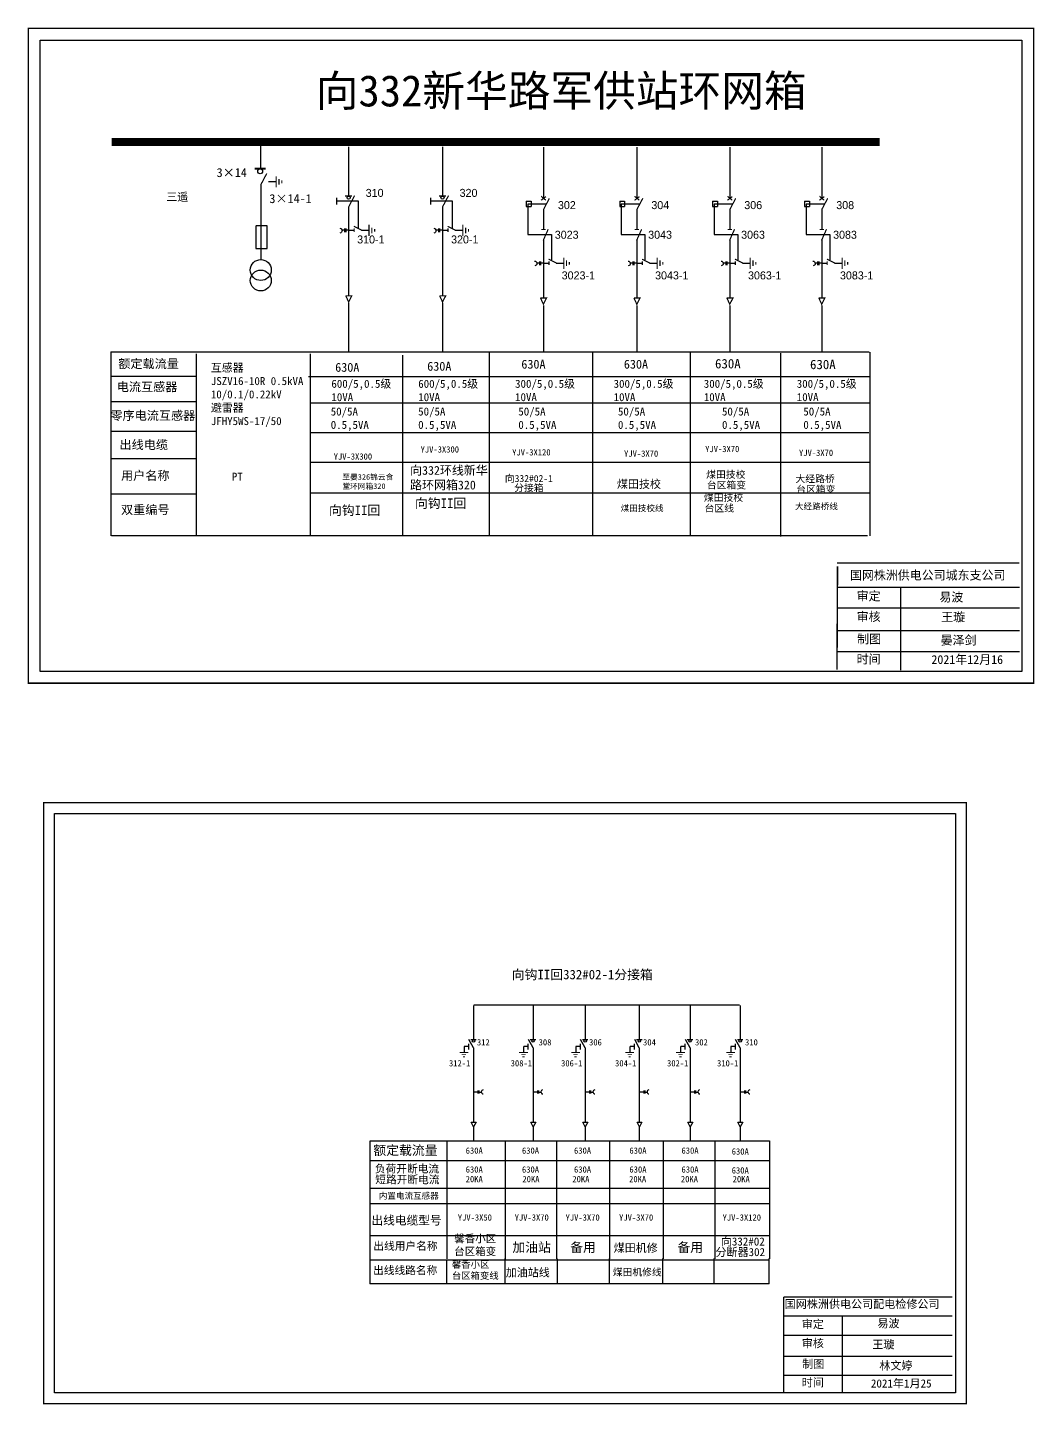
# Model space of a CAD drawing. Extents: x 540.1 to 639.8, y -249.6 to -182.5.
# Drawn here: x 590.8 to 639.8, y -249.6 to -182.6 of the extents above; entities that cross this region are included whole.
import ezdxf

# ---------------------------------------------------------------- set-up
doc = ezdxf.new("R2010")
doc.units = 0
doc.header["$LTSCALE"] = 0.774411
doc.linetypes.add('ACAD_ISO02W100', pattern=[15, 12, -3])
doc.linetypes.add('CENTER', pattern=[50.8, 31.75, -6.35, 6.35, -6.35])
doc.layers.get('0').update_dxf_attribs({"linetype": 'CONTINUOUS'})
doc.layers.get('DEFPOINTS').update_dxf_attribs({"linetype": 'CONTINUOUS'})
doc.layers.add('2', color=7, linetype='CONTINUOUS')
doc.styles.add('HZ', font='')
doc.styles.add('hztxt_txtstyle_0.00_0_0', font='simkai.ttf')
doc.styles.add('hztxt_txtstyle_1.80_0_0', font='', dxfattribs={"height": 1.8, "bigfont": 'hztxt.shx'})
doc.styles.add('hztxt_txtstyle_2.70_0_0', font='simkai.ttf', dxfattribs={"height": 2.7})
doc.styles.add('KaiTi_GB2312_txtstyle_1.09_0_0', font='simkai_0.ttf', dxfattribs={"height": 1.0944})
doc.styles.get("Standard").update_dxf_attribs({"font": '', "height": 2.5})
doc.styles.add('STYLE1', font='txt.shx', dxfattribs={"height": 2.6})
doc.styles.add('字体', font='simkai_0.ttf', dxfattribs={"height": 2.5})
doc.styles.get('HZ').set_extended_font_data('SimSun')
doc.styles.get('hztxt_txtstyle_1.80_0_0').set_extended_font_data('hztxt')
doc.styles.get('Standard').set_extended_font_data('SimSun')

# ---------------------------------------------------------------- blocks, each defined once
blk = doc.blocks.new('JD')
for points in [[(-2, 0.2), (-2, -0.2), (2, 0.2), (2, -0.2)], [(1, -1.2), (1, -0.8), (-1, -1.2), (-1, -0.8)], [(-0.5, -1.8), (-0.5, -2.2), (0.5, -1.8), (0.5, -2.2)]]:
    blk.add_trace(points)

msp = doc.modelspace()

# ---------------------------------------------------------------- linework, layer by layer
at = {"color": 0}
for p, q in [((602.124, -188.134), (602.124, -189.417)), ((606.409, -188.369), (606.409, -190.753)), ((610.98, -188.369), (610.98, -190.753)), ((615.89, -188.382), (615.89, -190.885)), ((620.437, -188.382), (620.437, -190.885)), ((624.96, -188.382), (624.96, -190.885)), ((629.437, -188.382), (629.437, -190.885)), ((602.131, -190.21), (602.131, -193.848)), ((602.514, -190.066), (602.881, -190.066)), ((606.409, -191.284), (606.409, -195.614)), ((610.98, -191.284), (610.98, -195.614)), ((615.058, -191.02), (615.292, -191.02)), ((615.058, -191.02), (615.058, -191.279)), ((615.058, -191.279), (615.292, -191.279)), ((615.292, -191.02), (615.292, -191.279)), ((615.89, -191.416), (615.89, -192.381)), ((619.606, -191.02), (619.839, -191.02)), ((619.606, -191.02), (619.606, -191.279)), ((619.606, -191.279), (619.839, -191.279)), ((619.839, -191.02), (619.839, -191.279)), ((620.437, -191.416), (620.437, -192.381)), ((624.129, -191.02), (624.363, -191.02)), ((624.129, -191.02), (624.129, -191.279)), ((624.129, -191.279), (624.363, -191.279)), ((624.363, -191.02), (624.363, -191.279)), ((624.96, -191.416), (624.96, -192.381)), ((628.606, -191.02), (628.839, -191.02)), ((628.606, -191.02), (628.606, -191.279)), ((628.606, -191.279), (628.839, -191.279)), ((628.839, -191.02), (628.839, -191.279)), ((629.437, -191.416), (629.437, -192.381)), ((606.409, -192.434), (606.679, -192.434)), ((607.031, -192.426), (607.397, -192.426)), ((610.98, -192.434), (611.249, -192.434)), ((611.601, -192.426), (611.968, -192.426)), ((615.89, -192.864), (615.89, -195.714)), ((620.437, -192.864), (620.437, -195.714)), ((624.96, -192.864), (624.96, -195.714)), ((629.437, -192.864), (629.437, -195.714)), ((615.89, -194.034), (616.159, -194.034)), ((616.511, -194.027), (616.878, -194.027)), ((620.437, -194.034), (620.706, -194.034)), ((621.058, -194.027), (621.425, -194.027)), ((624.96, -194.034), (625.23, -194.034)), ((625.582, -194.027), (625.949, -194.027)), ((629.437, -194.034), (629.706, -194.034)), ((630.058, -194.027), (630.425, -194.027)), ((599.027, -199.554), (594.852, -199.554)), ((599.012, -200.782), (594.836, -200.782)), ((599.012, -202.231), (594.836, -202.231)), ((598.996, -203.553), (594.821, -203.553)), ((599.011, -205.273), (594.836, -205.273))]:
    msp.add_line(p, q, dxfattribs=at)
at = {"color": 0, "linetype": 'ACAD_ISO02W100'}
for p, q in [((616.006, -191.155), (615.133, -191.155)), ((615.133, -191.155), (615.133, -192.641)), ((620.554, -191.155), (619.68, -191.155)), ((619.68, -191.155), (619.68, -192.641)), ((625.077, -191.155), (624.204, -191.155)), ((624.204, -191.155), (624.204, -192.641)), ((629.554, -191.155), (628.68, -191.155)), ((628.68, -191.155), (628.68, -192.641)), ((615.133, -192.641), (616.285, -192.641)), ((616.285, -192.641), (616.285, -193.867)), ((619.68, -192.641), (620.832, -192.641)), ((620.832, -192.641), (620.832, -193.867)), ((624.204, -192.641), (625.356, -192.641)), ((625.356, -192.641), (625.356, -193.867)), ((628.68, -192.641), (629.832, -192.641)), ((629.832, -192.641), (629.832, -193.867))]:
    msp.add_line(p, q, dxfattribs=at)
at = {"color": 0, "linetype": 'CENTER'}
for p, q in [((606.411, -195.964), (606.411, -198.358)), ((610.981, -195.964), (610.981, -198.358)), ((615.891, -196.097), (615.891, -198.345)), ((620.438, -196.097), (620.438, -198.345)), ((624.962, -196.097), (624.962, -198.345)), ((629.438, -196.097), (629.438, -198.345))]:
    msp.add_line(p, q, dxfattribs=at)
at = {"color": 0, "linetype": 'Continuous'}
for p, q in [((594.828, -198.352), (631.75, -198.352)), ((594.844, -207.301), (594.844, -198.352)), ((598.989, -198.449), (598.989, -207.299)), ((604.531, -198.449), (604.531, -207.299)), ((609.024, -198.508), (609.024, -207.294)), ((613.247, -198.369), (613.247, -207.299)), ((618.276, -198.369), (618.276, -207.299)), ((623.034, -198.375), (623.034, -207.305)), ((627.429, -198.405), (627.429, -207.335)), ((631.772, -198.358), (631.772, -207.307)), ((604.464, -199.547), (631.762, -199.547)), ((604.531, -200.833), (631.772, -200.833)), ((604.531, -202.269), (631.727, -202.269)), ((604.531, -203.724), (631.801, -203.724)), ((604.531, -205.203), (631.762, -205.203)), ((631.668, -207.301), (594.873, -207.301)), ((630.186, -209.798), (639.06, -209.798)), ((633.274, -209.78), (633.266, -213.831)), ((630.186, -210.809), (639.06, -210.809)), ((630.186, -211.912), (639.06, -211.912)), ((630.186, -212.922), (639.06, -212.922)), ((627.586, -244.323), (635.79, -244.323)), ((627.586, -245.259), (635.79, -245.259)), ((630.434, -245.265), (630.434, -248.987)), ((627.586, -246.194), (635.79, -246.194)), ((627.586, -247.213), (635.79, -247.213)), ((627.586, -248.148), (635.79, -248.148))]:
    msp.add_line(p, q, dxfattribs=at)
for p, q in [((612.489, -230.148), (612.489, -231.779)), ((615.387, -230.148), (615.387, -231.779)), ((617.924, -230.148), (617.924, -231.779)), ((620.559, -230.148), (620.559, -231.779)), ((623.029, -230.148), (623.029, -231.779)), ((625.468, -230.148), (625.468, -231.779)), ((612.354, -231.812), (612.624, -231.812)), ((615.252, -231.812), (615.523, -231.812)), ((617.789, -231.812), (618.059, -231.812)), ((620.424, -231.812), (620.694, -231.812)), ((622.894, -231.812), (623.165, -231.812)), ((625.333, -231.812), (625.603, -231.812)), ((612.031, -232.15), (612.031, -232.438)), ((612.489, -232.222), (612.489, -235.826)), ((614.929, -232.15), (614.929, -232.438)), ((615.387, -232.222), (615.387, -235.826)), ((617.466, -232.15), (617.466, -232.438)), ((617.924, -232.222), (617.924, -235.826)), ((620.101, -232.15), (620.101, -232.438)), ((620.559, -232.222), (620.559, -235.826)), ((622.571, -232.15), (622.571, -232.438)), ((623.029, -232.222), (623.029, -235.826)), ((625.01, -232.15), (625.01, -232.438)), ((625.468, -232.222), (625.468, -235.826)), ((612.716, -234.366), (612.499, -234.366)), ((612.722, -234.441), (612.722, -234.293)), ((612.768, -234.441), (612.768, -234.293)), ((612.768, -234.373), (612.87, -234.373)), ((615.615, -234.366), (615.398, -234.366)), ((615.621, -234.441), (615.621, -234.293)), ((615.666, -234.441), (615.666, -234.293)), ((615.666, -234.373), (615.769, -234.373)), ((618.151, -234.366), (617.934, -234.366)), ((618.157, -234.441), (618.157, -234.293)), ((618.203, -234.441), (618.203, -234.293)), ((618.203, -234.373), (618.305, -234.373)), ((620.786, -234.366), (620.569, -234.366)), ((620.792, -234.441), (620.792, -234.293)), ((620.838, -234.441), (620.838, -234.293)), ((620.838, -234.373), (620.941, -234.373)), ((623.257, -234.366), (623.04, -234.366)), ((623.263, -234.441), (623.263, -234.293)), ((623.308, -234.441), (623.308, -234.293)), ((623.308, -234.373), (623.411, -234.373)), ((625.695, -234.366), (625.478, -234.366)), ((625.701, -234.441), (625.701, -234.293)), ((625.747, -234.441), (625.747, -234.293)), ((625.747, -234.373), (625.849, -234.373)), ((612.379, -235.824), (612.618, -235.824)), ((612.493, -236.065), (612.382, -235.824)), ((612.618, -235.824), (612.493, -236.065)), ((615.277, -235.824), (615.517, -235.824)), ((615.391, -236.065), (615.28, -235.824)), ((615.517, -235.824), (615.391, -236.065)), ((617.814, -235.824), (618.053, -235.824)), ((617.928, -236.065), (617.817, -235.824)), ((618.053, -235.824), (617.928, -236.065)), ((620.449, -235.824), (620.688, -235.824)), ((620.563, -236.065), (620.452, -235.824)), ((620.688, -235.824), (620.563, -236.065)), ((622.919, -235.824), (623.159, -235.824)), ((623.033, -236.065), (622.922, -235.824)), ((623.159, -235.824), (623.033, -236.065)), ((625.358, -235.824), (625.597, -235.824)), ((625.472, -236.065), (625.361, -235.824)), ((625.597, -235.824), (625.472, -236.065)), ((607.45, -242.526), (607.451, -236.739)), ((607.451, -236.739), (626.901, -236.739)), ((611.196, -236.77), (611.196, -242.48)), ((614.028, -236.77), (614.028, -242.526)), ((616.536, -236.77), (616.536, -242.48)), ((619.114, -236.77), (619.114, -242.48)), ((621.722, -236.739), (621.722, -242.48)), ((624.234, -236.77), (624.234, -242.48)), ((626.888, -236.739), (626.888, -242.48)), ((607.455, -237.693), (626.899, -237.693)), ((607.461, -239.036), (611.212, -239.036)), ((611.225, -239.036), (626.899, -239.036)), ((607.461, -239.794), (611.205, -239.794)), ((611.231, -239.794), (626.899, -239.794)), ((626.899, -241.359), (607.455, -241.359)), ((626.901, -242.538), (607.45, -242.538)), ((626.876, -243.692), (607.437, -243.692))]:
    msp.add_line(p, q)
at = {"linetype": 'Continuous'}
for p, q in [((612.499, -230.117), (625.436, -230.117)), ((612.487, -232.217), (612.268, -231.812)), ((615.386, -232.217), (615.167, -231.812)), ((617.922, -232.217), (617.703, -231.812)), ((620.557, -232.217), (620.339, -231.812)), ((623.028, -232.217), (622.809, -231.812)), ((625.466, -232.217), (625.247, -231.812)), ((612.24, -232.146), (612.036, -232.146)), ((612.24, -232.013), (612.24, -232.288)), ((615.138, -232.146), (614.935, -232.146)), ((615.138, -232.013), (615.138, -232.288)), ((617.675, -232.146), (617.471, -232.146)), ((617.675, -232.013), (617.675, -232.288)), ((620.31, -232.146), (620.106, -232.146)), ((620.31, -232.013), (620.31, -232.288)), ((622.78, -232.146), (622.577, -232.146)), ((622.78, -232.013), (622.78, -232.288)), ((625.219, -232.146), (625.015, -232.146)), ((625.219, -232.013), (625.219, -232.288)), ((607.437, -242.488), (607.437, -243.692)), ((611.179, -242.507), (611.179, -243.691)), ((614.015, -242.465), (614.015, -243.691)), ((616.562, -242.486), (616.562, -243.691)), ((619.097, -242.472), (619.097, -243.69)), ((621.691, -242.472), (621.691, -243.69)), ((624.189, -242.472), (624.189, -243.69)), ((626.867, -242.472), (626.867, -243.69)), ((607.437, -243.692), (607.437, -243.692)), ((607.437, -243.692), (607.437, -243.692))]:
    msp.add_line(p, q, dxfattribs=at)
at = {"linetype": 'CENTER'}
for p, q in [((612.49, -236.049), (612.49, -236.707)), ((615.389, -236.049), (615.389, -236.707)), ((617.925, -236.049), (617.925, -236.707)), ((620.56, -236.049), (620.56, -236.707)), ((623.031, -236.049), (623.031, -236.707)), ((625.469, -236.049), (625.469, -236.707))]:
    msp.add_line(p, q, dxfattribs=at)
at = {"color": 0, "linetype": 'Continuous'}
for points, const_width in [([(590.815, -182.603), (639.758, -182.603), (639.758, -214.471), (590.815, -214.471)], 0.0711), ([(591.565, -220.288), (636.483, -220.288), (636.483, -249.535), (591.565, -249.535)], 0.0653)]:
    msp.add_lwpolyline(points, close=True, dxfattribs=dict(at, const_width=const_width))
for points in [[(591.391, -183.179), (639.183, -183.179), (639.183, -213.895), (591.391, -213.895)], [(592.093, -220.816), (635.955, -220.816), (635.955, -249.006), (592.093, -249.006)]]:
    msp.add_lwpolyline(points, close=True, dxfattribs=at)
at = {"color": 0}
for points, const_width in [([(594.873, -188.134), (632.257, -188.134)], 0.389), ([(601.831, -189.435), (602.378, -189.435)], 0.0927), ([(602.131, -190.225), (602.423, -189.671)], 0.0584), ([(606.237, -190.76), (606.581, -190.76)], 0.0584), ([(606.409, -191.299), (606.701, -190.745)], 0.0584), ([(610.807, -190.76), (611.152, -190.76)], 0.0584), ([(610.98, -191.299), (611.272, -190.745)], 0.0584), ([(615.778, -190.972), (616.016, -190.794)], 0.0584), ([(615.78, -190.777), (616.009, -190.968)], 0.0584), ([(615.89, -191.431), (616.182, -190.877)], 0.0584), ([(620.326, -190.972), (620.563, -190.794)], 0.0584), ([(620.328, -190.777), (620.557, -190.968)], 0.0584), ([(620.437, -191.431), (620.729, -190.877)], 0.0584), ([(624.849, -190.972), (625.086, -190.794)], 0.0584), ([(624.851, -190.777), (625.08, -190.968)], 0.0584), ([(624.96, -191.431), (625.252, -190.877)], 0.0584), ([(629.326, -190.972), (629.563, -190.794)], 0.0584), ([(629.328, -190.777), (629.557, -190.968)], 0.0584), ([(629.437, -191.431), (629.729, -190.877)], 0.0584), ([(606.664, -192.239), (607.053, -192.434)], 0.0584), ([(611.234, -192.239), (611.624, -192.434)], 0.0584), ([(606.679, -192.344), (606.679, -192.524)], 0.0584), ([(611.249, -192.344), (611.249, -192.524)], 0.0584), ([(615.785, -192.397), (616.001, -192.397)], 0.0584), ([(615.878, -192.936), (616.123, -192.385)], 0.0584), ([(620.332, -192.397), (620.548, -192.397)], 0.0584), ([(620.425, -192.936), (620.67, -192.385)], 0.0584), ([(624.855, -192.397), (625.072, -192.397)], 0.0584), ([(624.948, -192.936), (625.194, -192.385)], 0.0584), ([(629.332, -192.397), (629.548, -192.397)], 0.0584), ([(629.425, -192.936), (629.67, -192.385)], 0.0584), ([(616.144, -193.84), (616.534, -194.034)], 0.0584), ([(616.159, -193.945), (616.159, -194.124)], 0.0584), ([(620.691, -193.84), (621.081, -194.034)], 0.0584), ([(620.706, -193.945), (620.706, -194.124)], 0.0584), ([(625.215, -193.84), (625.604, -194.034)], 0.0584), ([(625.23, -193.945), (625.23, -194.124)], 0.0584), ([(629.691, -193.84), (630.081, -194.034)], 0.0584), ([(629.706, -193.945), (629.706, -194.124)], 0.0584), ([(606.265, -195.623), (606.563, -195.623), (606.411, -195.924), (606.269, -195.617)], 0.0584), ([(610.836, -195.623), (611.133, -195.623), (610.981, -195.924), (610.84, -195.617)], 0.0584), ([(615.746, -195.732), (616.043, -195.732), (615.891, -196.033), (615.749, -195.726)], 0.0584), ([(620.293, -195.732), (620.59, -195.732), (620.438, -196.033), (620.297, -195.726)], 0.0584), ([(624.817, -195.732), (625.114, -195.732), (624.962, -196.033), (624.82, -195.726)], 0.0584), ([(629.293, -195.732), (629.59, -195.732), (629.438, -196.033), (629.297, -195.726)], 0.0584)]:
    msp.add_lwpolyline(points, dxfattribs=dict(at, const_width=const_width))
for points in [[(605.82, -190.848), (605.82, -191.174)], [(610.391, -190.848), (610.391, -191.174)], [(601.899, -192.225), (601.899, -193.317), (602.439, -193.317), (602.439, -192.212), (601.899, -192.212)], [(606.212, -192.431), (606.089, -192.431)], [(606.212, -192.349), (606.212, -192.526)], [(606.267, -192.349), (606.267, -192.526)], [(606.408, -192.431), (606.267, -192.431)], [(610.783, -192.431), (610.66, -192.431)], [(610.783, -192.349), (610.783, -192.526)], [(610.838, -192.349), (610.838, -192.526)], [(610.979, -192.431), (610.838, -192.431)], [(615.693, -194.032), (615.57, -194.032)], [(615.693, -193.95), (615.693, -194.127)], [(615.748, -193.95), (615.748, -194.127)], [(615.889, -194.032), (615.748, -194.032)], [(620.24, -194.032), (620.117, -194.032)], [(620.24, -193.95), (620.24, -194.127)], [(620.295, -193.95), (620.295, -194.127)], [(620.436, -194.032), (620.295, -194.032)], [(624.764, -194.032), (624.641, -194.032)], [(624.764, -193.95), (624.764, -194.127)], [(624.818, -193.95), (624.818, -194.127)], [(624.96, -194.032), (624.818, -194.032)], [(629.24, -194.032), (629.117, -194.032)], [(629.24, -193.95), (629.24, -194.127)], [(629.295, -193.95), (629.295, -194.127)], [(629.436, -194.032), (629.295, -194.032)]]:
    msp.add_lwpolyline(points, dxfattribs=at)
at = {"color": 0, "linetype": 'ACAD_ISO02W100'}
for points in [[(606.888, -192.342), (606.888, -191.011), (605.82, -191.011)], [(611.459, -192.342), (611.459, -191.011), (610.391, -191.011)]]:
    msp.add_lwpolyline(points, dxfattribs=at)
at = {"color": 0}
for points in [[(605.985, -192.331, -0.877934), (605.989, -192.567)], [(610.555, -192.331, -0.877934), (610.56, -192.567)], [(615.465, -193.931, -0.877934), (615.47, -194.168)], [(620.012, -193.931, -0.877934), (620.017, -194.168)], [(624.536, -193.931, -0.877934), (624.541, -194.168)], [(629.012, -193.931, -0.877934), (629.017, -194.168)]]:
    msp.add_lwpolyline(points, format="xyb", dxfattribs=at)
at = {"color": 0, "linetype": 'Continuous'}
for points, const_width in [([(630.208, -208.784), (630.181, -213.814)], 0.0711), ([(630.186, -208.627), (639.06, -208.627)], 0.0711), ([(627.586, -244.338), (627.581, -248.972)], 0.0658)]:
    msp.add_lwpolyline(points, dxfattribs=dict(at, const_width=const_width))
at = {"color": 0}
for centre, radius in [((602.105, -189.565), 0.119), ((606.409, -190.842), 0.0748), ((610.98, -190.842), 0.0748)]:
    msp.add_circle(centre, radius, dxfattribs=at)
for centre in [(612.489, -231.877), (615.387, -231.877), (617.924, -231.877), (620.559, -231.877), (623.029, -231.877), (625.468, -231.877)]:
    msp.add_circle(centre, 0.0587)
for centre in [(612.969, -234.357), (615.868, -234.357), (618.404, -234.357), (621.039, -234.357), (623.51, -234.357), (625.948, -234.357)]:
    msp.add_arc(centre, 0.0999, 98.54037, 263.66434)
for points in [[(611.809, -232.42), (611.809, -232.463), (612.236, -232.42), (612.236, -232.463)], [(614.707, -232.42), (614.707, -232.463), (615.135, -232.42), (615.135, -232.463)], [(617.244, -232.42), (617.244, -232.463), (617.671, -232.42), (617.671, -232.463)], [(619.879, -232.42), (619.879, -232.463), (620.306, -232.42), (620.306, -232.463)], [(622.349, -232.42), (622.349, -232.463), (622.777, -232.42), (622.777, -232.463)], [(624.788, -232.42), (624.788, -232.463), (625.215, -232.42), (625.215, -232.463)], [(612.129, -232.57), (612.129, -232.527), (611.916, -232.57), (611.916, -232.527)], [(611.969, -232.634), (611.969, -232.677), (612.076, -232.634), (612.076, -232.677)], [(615.028, -232.57), (615.028, -232.527), (614.814, -232.57), (614.814, -232.527)], [(614.868, -232.634), (614.868, -232.677), (614.975, -232.634), (614.975, -232.677)], [(617.564, -232.57), (617.564, -232.527), (617.351, -232.57), (617.351, -232.527)], [(617.404, -232.634), (617.404, -232.677), (617.511, -232.634), (617.511, -232.677)], [(620.2, -232.57), (620.2, -232.527), (619.986, -232.57), (619.986, -232.527)], [(620.039, -232.634), (620.039, -232.677), (620.146, -232.634), (620.146, -232.677)], [(622.67, -232.57), (622.67, -232.527), (622.456, -232.57), (622.456, -232.527)], [(622.51, -232.634), (622.51, -232.677), (622.617, -232.634), (622.617, -232.677)], [(625.108, -232.57), (625.108, -232.527), (624.895, -232.57), (624.895, -232.527)], [(624.948, -232.634), (624.948, -232.677), (625.055, -232.634), (625.055, -232.677)]]:
    msp.add_trace(points)
at = {"layer": '2', "color": 0}
for centre in [(602.134, -194.366), (602.134, -194.876)]:
    msp.add_circle(centre, 0.51, dxfattribs=at)

# ---------------------------------------------------------------- block references
at = {"color": 0, "xscale": 0.136306206147858, "yscale": 0.136306206147858, "zscale": 0.1363062061478659, "rotation": 90}
for p in [(602.886, -190.077), (607.403, -192.437), (611.973, -192.437), (616.883, -194.037), (621.43, -194.037), (625.954, -194.037), (630.431, -194.037)]:
    msp.add_blockref('JD', p, dxfattribs=at)

# ---------------------------------------------------------------- texts
at = {"color": 0, "linetype": 'Continuous', "style": 'hztxt_txtstyle_2.70_0_0'}
for s, p in [('3×14', (599.984, -189.842)), ('3×14-1', (602.552, -191.11))]:
    msp.add_text(s, height=0.4327, dxfattribs=at).set_placement(p)
at = {"color": 0, "style": 'hztxt_txtstyle_1.80_0_0'}
for s, p in [('310', (607.241, -190.808)), ('320', (611.812, -190.808)), ('302', (616.598, -191.403)), ('304', (621.145, -191.403)), ('306', (625.669, -191.403)), ('308', (630.146, -191.403)), ('310-1', (606.825, -193.073)), ('320-1', (611.396, -193.073)), ('3023', (616.444, -192.845)), ('3043', (620.991, -192.845)), ('3063', (625.515, -192.845)), ('3083', (629.992, -192.845)), ('3023-1', (616.78, -194.823)), ('3043-1', (621.327, -194.823)), ('3063-1', (625.851, -194.823)), ('3083-1', (630.327, -194.823))]:
    msp.add_text(s, height=0.3894, dxfattribs=at).set_placement(p)
for s, height, p in [('YJV-3X300', 0.3054, (609.914, -203.248)), ('YJV-3X70', 0.3054, (623.765, -203.228)), ('YJV-3X300', 0.3054, (605.684, -203.593)), ('YJV-3X120', 0.3054, (614.37, -203.39)), ('YJV-3X70', 0.3054, (619.818, -203.451)), ('YJV-3X70', 0.3054, (628.333, -203.411)), ('向332#02-1', 0.3417, (614.014, -204.682)), ('煤田技校', 0.3417, (623.811, -204.489)), ('大经路桥', 0.3417, (628.16, -204.697)), ('分接箱', 0.3417, (614.468, -205.136)), ('煤田技校', 0.3927, (619.469, -204.976)), ('台区箱变', 0.3417, (623.844, -205.005)), ('台区箱变', 0.3417, (628.193, -205.213)), ('煤田技校', 0.3417, (623.701, -205.611)), ('大经路桥线', 0.2981, (628.137, -206.015)), ('煤田技校线', 0.2981, (619.651, -206.107)), ('台区线', 0.3417, (623.735, -206.127)), ('312', 0.3054, (612.656, -232.097)), ('308', 0.3054, (615.659, -232.097)), ('306', 0.3054, (618.113, -232.097)), ('304', 0.3054, (620.74, -232.097)), ('302', 0.3054, (623.271, -232.097)), ('310', 0.3054, (625.705, -232.097)), ('312-1', 0.3054, (611.294, -233.118)), ('308-1', 0.3054, (614.298, -233.118)), ('306-1', 0.3054, (616.751, -233.118)), ('304-1', 0.3054, (619.378, -233.118)), ('302-1', 0.3054, (621.909, -233.118)), ('310-1', 0.3054, (624.343, -233.118)), ('630A', 0.3054, (612.108, -237.366)), ('630A', 0.3054, (614.847, -237.366)), ('630A', 0.3054, (617.381, -237.366)), ('630A', 0.3054, (620.078, -237.366)), ('630A', 0.3054, (622.613, -237.366)), ('630A', 0.3054, (625.057, -237.41)), ('20KA', 0.3054, (612.108, -238.754)), ('630A', 0.3054, (612.108, -238.286)), ('630A', 0.3054, (614.847, -238.286)), ('20KA', 0.3054, (614.869, -238.754)), ('20KA', 0.3054, (617.3, -238.754)), ('630A', 0.3054, (617.381, -238.286)), ('20KA', 0.3054, (620.062, -238.754)), ('630A', 0.3054, (620.078, -238.286)), ('20KA', 0.3054, (622.583, -238.754)), ('630A', 0.3054, (622.613, -238.286)), ('630A', 0.3054, (625.057, -238.33)), ('20KA', 0.3054, (625.104, -238.754)), ('YJV-3X50', 0.3054, (611.724, -240.621)), ('YJV-3X70', 0.3054, (614.492, -240.621)), ('YJV-3X70', 0.3054, (616.97, -240.621)), ('YJV-3X70', 0.3054, (619.575, -240.621)), ('YJV-3X120', 0.3054, (624.614, -240.621)), ('煤田机修', 0.3927, (619.313, -242.146)), ('向332#02', 0.3927, (624.528, -241.836)), ('分断器302', 0.3927, (624.271, -242.349)), ('加油站线', 0.3927, (614.058, -243.342)), ('煤田机修线', 0.3394, (619.271, -243.297))]:
    msp.add_text(s, height=height).set_placement(p)
at = {"style": 'HZ'}
for s, height, p in [('向钩II回', 0.4581, (609.637, -205.942)), ('向钩II回', 0.4581, (605.451, -206.287)), ('向钩II回332#02-1分接箱', 0.45812, (614.351, -228.876)), ('额定载流量', 0.4581, (607.613, -237.427)), ('负荷开断电流', 0.3818, (607.686, -238.287)), ('短路开断电流', 0.3818, (607.705, -238.815)), ('内置电流互感器', 0.298, (607.879, -239.563)), ('出线电缆型号', 0.4177, (607.518, -240.816)), ('出线用户名称', 0.3818, (607.613, -242.049)), ('加油站', 0.4581, (614.382, -242.146)), ('备用', 0.4581, (617.193, -242.146)), ('备用', 0.4581, (622.414, -242.146)), ('出线线路名称', 0.3818, (607.601, -243.233))]:
    msp.add_text(s, height=height, dxfattribs=at).set_placement(p)
at = {"color": 0, "linetype": 'Continuous', "attachment_point": 1}
for s, insert, char_height, width, style in [('{\\fSimSun|b0|i0|c134|p2;三遥}', (597.533, -190.613), 0.39098, 3.04179, 'hztxt_txtstyle_0.00_0_0'), ('{\\fSimSun|b0|i0|c134|p2;额定载流量}', (595.197, -198.708), 0.43272, 6.97599, 'hztxt_txtstyle_2.70_0_0'), ('\\A1;{\\fSimSun|b0|i0|c134|p2;互感器\\PJSZV16-10R 0.5kVA\\P10/0.1/0.22kV\\P避雷器\\PJFHY5WS-17/50}', (599.704, -198.925), 0.38945, 7.18117, 'hztxt_txtstyle_2.70_0_0'), ('{\\fSimSun|b0|i0|c134|p2;630A}', (605.755, -198.885), 0.43272, 6.97599, 'hztxt_txtstyle_2.70_0_0'), ('{\\fSimSun|b0|i0|c134|p2;630A}', (610.235, -198.834), 0.43272, 6.97599, 'hztxt_txtstyle_2.70_0_0'), ('{\\fSimSun|b0|i0|c134|p2;630A}', (614.817, -198.732), 0.43272, 6.97599, 'hztxt_txtstyle_2.70_0_0'), ('{\\fSimSun|b0|i0|c134|p2;630A}', (619.807, -198.732), 0.43272, 6.97599, 'hztxt_txtstyle_2.70_0_0'), ('{\\fSimSun|b0|i0|c134|p2;630A}', (624.245, -198.695), 0.45858, 3.68744, 'hztxt_txtstyle_0.00_0_0'), ('{\\fSimSun|b0|i0|c134|p2;630A}', (628.869, -198.732), 0.45858, 3.68744, 'hztxt_txtstyle_0.00_0_0'), ('\\A1;{\\fSimSun|b0|i0|c134|p2;600/5,0.5级\\P10VA}', (605.571, -199.708), 0.38945, 7.18117, 'hztxt_txtstyle_2.70_0_0'), ('\\A1;{\\fSimSun|b0|i0|c134|p2;600/5,0.5级\\P10VA}', (609.799, -199.708), 0.38945, 7.18117, 'hztxt_txtstyle_2.70_0_0'), ('\\A1;{\\fSimSun|b0|i0|c134|p2;300/5,0.5级\\P10VA}', (614.513, -199.708), 0.38945, 7.18117, 'hztxt_txtstyle_2.70_0_0'), ('\\A1;{\\fSimSun|b0|i0|c134|p2;300/5,0.5级\\P10VA}', (619.308, -199.708), 0.38945, 7.18117, 'hztxt_txtstyle_2.70_0_0'), ('\\A1;{\\fSimSun|b0|i0|c134|p2;300/5,0.5级\\P10VA}', (623.698, -199.708), 0.38945, 7.18117, 'hztxt_txtstyle_2.70_0_0'), ('\\A1;{\\fSimSun|b0|i0|c134|p2;300/5,0.5级\\P10VA}', (628.224, -199.708), 0.38945, 7.18117, 'hztxt_txtstyle_2.70_0_0'), ('{\\fSimSun|b0|i0|c134|p2;电流互感器}', (595.122, -199.833), 0.43272, 6.97599, 'hztxt_txtstyle_2.70_0_0'), ('{\\fSimSun|b0|i0|c134|p2;零序电流互感器}', (594.815, -201.228), 0.43272, 6.97599, 'hztxt_txtstyle_2.70_0_0'), ('{\\fSimSun|b0|i0|c134|p2;50/5A\\P0.5,5VA}', (605.539, -201.057), 0.38945, 6.97599, 'hztxt_txtstyle_2.70_0_0'), ('{\\fSimSun|b0|i0|c134|p2;50/5A\\P0.5,5VA}', (609.795, -201.057), 0.38945, 6.97599, 'hztxt_txtstyle_2.70_0_0'), ('{\\fSimSun|b0|i0|c134|p2;50/5A\\P0.5,5VA}', (614.67, -201.057), 0.38945, 6.97599, 'hztxt_txtstyle_2.70_0_0'), ('{\\fSimSun|b0|i0|c134|p2;50/5A\\P0.5,5VA}', (619.519, -201.057), 0.38945, 6.97599, 'hztxt_txtstyle_2.70_0_0'), ('{\\fSimSun|b0|i0|c134|p2;50/5A\\P0.5,5VA}', (624.583, -201.057), 0.38945, 6.97599, 'hztxt_txtstyle_2.70_0_0'), ('{\\fSimSun|b0|i0|c134|p2;50/5A\\P0.5,5VA}', (628.543, -201.057), 0.38945, 6.97599, 'hztxt_txtstyle_2.70_0_0'), ('{\\fSimSun|b0|i0|c134|p2;出线电缆}', (595.257, -202.648), 0.43272, 6.97599, 'hztxt_txtstyle_2.70_0_0'), ('{\\fSimSun|b0|i0|c134|p2;用户名称}', (595.331, -204.148), 0.43272, 6.97599, 'hztxt_txtstyle_2.70_0_0'), ('{\\fSimSun|b0|i0|c134|p2;PT}', (600.724, -204.226), 0.39098, 3.04179, 'hztxt_txtstyle_0.00_0_0'), ('{\\fSimSun|b0|i0|c134|p54;至晏326锦云食堂环网箱320}', (606.103, -204.302), 0.26835, 2.80746, 'STYLE1'), ('{\\fSimSun|b0|i0|c134|p2;双重编号}', (595.331, -205.81), 0.43272, 6.97599, 'hztxt_txtstyle_2.70_0_0'), ('国网株洲供电公司城东支公司', (630.811, -209.004), 0.42686, 11.67011, '字体'), ('\\f\uffbfﾬￌﾣﾤ_GB2312|b0|i0|c134|p49;审定', (631.139, -210.02), 0.42686, 3.33827, '字体'), ('易波', (635.167, -210.07), 0.4269, 3.33827, '字体'), ('\\f\uffbfﾬￌﾣﾤ_GB2312|b0|i0|c134|p49;审核', (631.139, -211.025), 0.42686, 3.33827, '字体'), ('\\f\uffbfﾬￌﾣﾤ_GB2312|b0|i0|c134|p49;制图', (631.162, -212.11), 0.42686, 3.33827, '字体'), ('\\f\uffbfﾬￌﾣﾤ_GB2312|b0|i0|c134|p49;时间', (631.139, -213.089), 0.42686, 3.33827, '字体'), ('国网株洲供电公司配电检修公司', (627.635, -244.484), 0.39464, 10.78918, '字体'), ('\\f\uffbfﾬￌﾣﾤ_GB2312|b0|i0|c134|p49;审定', (628.467, -245.464), 0.39464, 3.08628, '字体'), ('易波', (632.15, -245.423), 0.3946, 3.08628, '字体'), ('\\f\uffbfﾬￌﾣﾤ_GB2312|b0|i0|c134|p49;审核', (628.467, -246.394), 0.39464, 3.08628, '字体'), ('王璇', (631.9, -246.448), 0.3946, 3.08628, '字体'), ('\\f\uffbfﾬￌﾣﾤ_GB2312|b0|i0|c134|p49;制图', (628.489, -247.396), 0.39464, 3.08628, '字体'), ('林文婷', (632.244, -247.479), 0.3946, 3.08628, '字体'), ('\\f\uffbfﾬￌﾣﾤ_GB2312|b0|i0|c134|p49;时间', (628.467, -248.302), 0.39464, 3.08628, '字体'), ('2021年1月25', (631.831, -248.348), 0.3946, 5.77252, '字体')]:
    msp.add_mtext(s, dxfattribs=dict(at, insert=insert, char_height=char_height, width=width, style=style))
at = {"color": 7, "linetype": 'Continuous', "attachment_point": 1, "style": 'KaiTi_GB2312_txtstyle_1.09_0_0'}
for s, insert, char_height, width in [('向332环线新华路环网箱320', (609.401, -203.902), 0.42686, 3.98657), ('王璇', (635.254, -211.034), 0.4269, 3.33827), ('晏泽剑', (635.225, -212.167), 0.4269, 3.33827), ('2021年12月16', (634.778, -213.107), 0.4269, 6.24384)]:
    msp.add_mtext(s, dxfattribs=dict(at, insert=insert, char_height=char_height, width=width))
at = {"color": 1, "linetype": 'Continuous', "attachment_point": 1, "style": '字体'}
for s, insert, char_height in [('{\\f\uffbfﾬￌﾣﾤ_GB2312|b0|i0|c134|p49;\\C256;馨香小区\\P台区箱变}', (611.549, -241.308), 0.37464), ('{\\f\uffbfﾬￌﾣﾤ_GB2312|b0|i0|c134|p49;\\C256;馨香小区\\P台区箱变线}', (611.434, -242.594), 0.32577)]:
    msp.add_mtext(s, dxfattribs=dict(at, insert=insert, char_height=char_height))
at = {"layer": 'DEFPOINTS', "color": 0, "insert": (604.81, -184.883), "char_height": 1.5236, "width": 33.45617, "attachment_point": 1, "style": 'hztxt_txtstyle_0.00_0_0'}
msp.add_mtext('{\\fKaiTi_GB2312|b0|i0|c134|p49;\\C256;向332新华路军供站环网箱}', dxfattribs=at)

doc.saveas('drawing.dxf')
